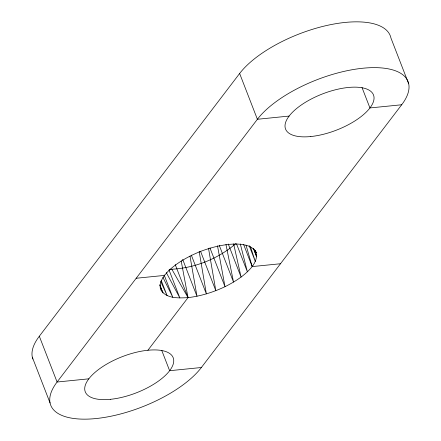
<?xml version="1.0" encoding="UTF-8"?>
<svg xmlns="http://www.w3.org/2000/svg" width="441" height="441" viewBox="0 0 441 441"><rect width="100%" height="100%" fill="white"/><g stroke="black" fill="none" stroke-linecap="round" stroke-linejoin="round"><path stroke-width="0.66" d="M256.078 252.533L255.284 250.648L256.078 252.533C252.588 245.483 243.812 244.43 236.795 244.022C224.452 243.994 212.341 247.026 200.837 251.304C189.426 255.885 178.407 261.805 169.267 270.129C164.322 275.167 158.506 281.843 160.585 289.456C165.882 298.915 178.693 298.105 188.037 297.625C200.881 296.148 213.323 292.196 224.998 286.705C235.097 281.612 244.975 275.46 252.197 266.585C255.598 262.108 258.062 256.034 255.339 250.626M32.821 359.029A84.198 34.652 -21.2 0 1 39.321 336.235L239.634 73.487A84.198 34.646 -21.2 0 1 325.348 25.804A84.198 34.646 -21.2 0 1 390.947 38.047L408.702 83.845M147.917 350.242L188.037 297.625L181.179 260.94M201.372 367.513L401.679 104.771A84.198 34.646 -21.2 0 0 362.915 68.228A84.198 34.646 -21.2 0 0 257.39 119.279L57.082 382.022A84.198 34.652 -21.2 0 0 95.846 418.564A84.198 34.652 -21.2 0 0 201.372 367.513L169.625 370.705L161.731 350.358M235.819 243.641C217.49 259.314 193.494 268.624 169.377 269.33M401.679 104.771L369.933 107.946L362.039 87.588M289.131 116.066L257.39 119.279L239.634 73.487M136.186 278.254L164.465 275.405M243.564 244.325L252.197 266.585L280.476 263.746M88.823 378.83L57.082 382.022L39.321 336.235M171.83 269.225L188.037 297.625L175.209 264.556M166.285 272.555L179.867 297.973L169.013 269.991M162.916 277.295L172.795 297.284L164.162 275.024M160.667 281.38L167.084 295.586L161.163 280.322M159.879 285.399L162.961 292.945L159.758 284.677M253.415 248.465L256.623 256.728L253.586 248.443M249.143 245.576L255.311 261.474L250.488 246.651M236.541 243.884L247.395 271.865L240.306 243.934M228.262 244.038L241.089 277.108L233.631 243.895M219.221 245.235L233.526 282.124L225.963 244.457M209.949 247.914L224.998 286.705L217.496 245.775M200.534 251.254L215.825 290.685L208.499 248.25M191.317 255.113L206.366 293.91L199.178 251.458M182.673 259.363L196.984 296.253L189.999 256.144M32.298 357.16L50.059 402.947M246.034 245.163L252.197 266.585M310.839 136.534A47.154 19.404 -21.2 0 0 373.869 96.226A47.154 19.404 -21.2 0 0 303.893 103.26A47.154 19.404 -21.2 0 0 310.839 136.534M110.553 399.298A47.148 19.404 -21.2 0 0 173.561 358.985A47.148 19.404 -21.2 0 0 103.569 366.041A47.148 19.404 -21.2 0 0 110.553 399.298"/></g></svg>
